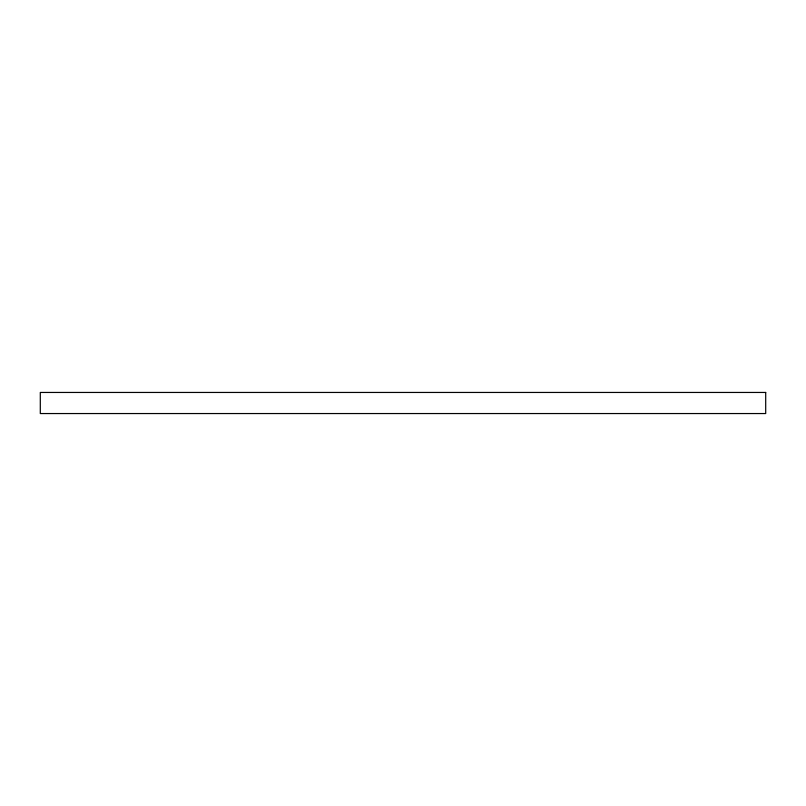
<?xml version="1.0" encoding="UTF-8"?>
<svg xmlns="http://www.w3.org/2000/svg" width="806" height="806" viewBox="0 0 806 806"><rect width="100%" height="100%" fill="white"/><g stroke="black" fill="none" stroke-linecap="round" stroke-linejoin="round"><path stroke-width="1.21" d="M765.7 392.451L40.3 392.451L40.3 413.549L765.7 413.549L765.7 392.451"/></g></svg>
